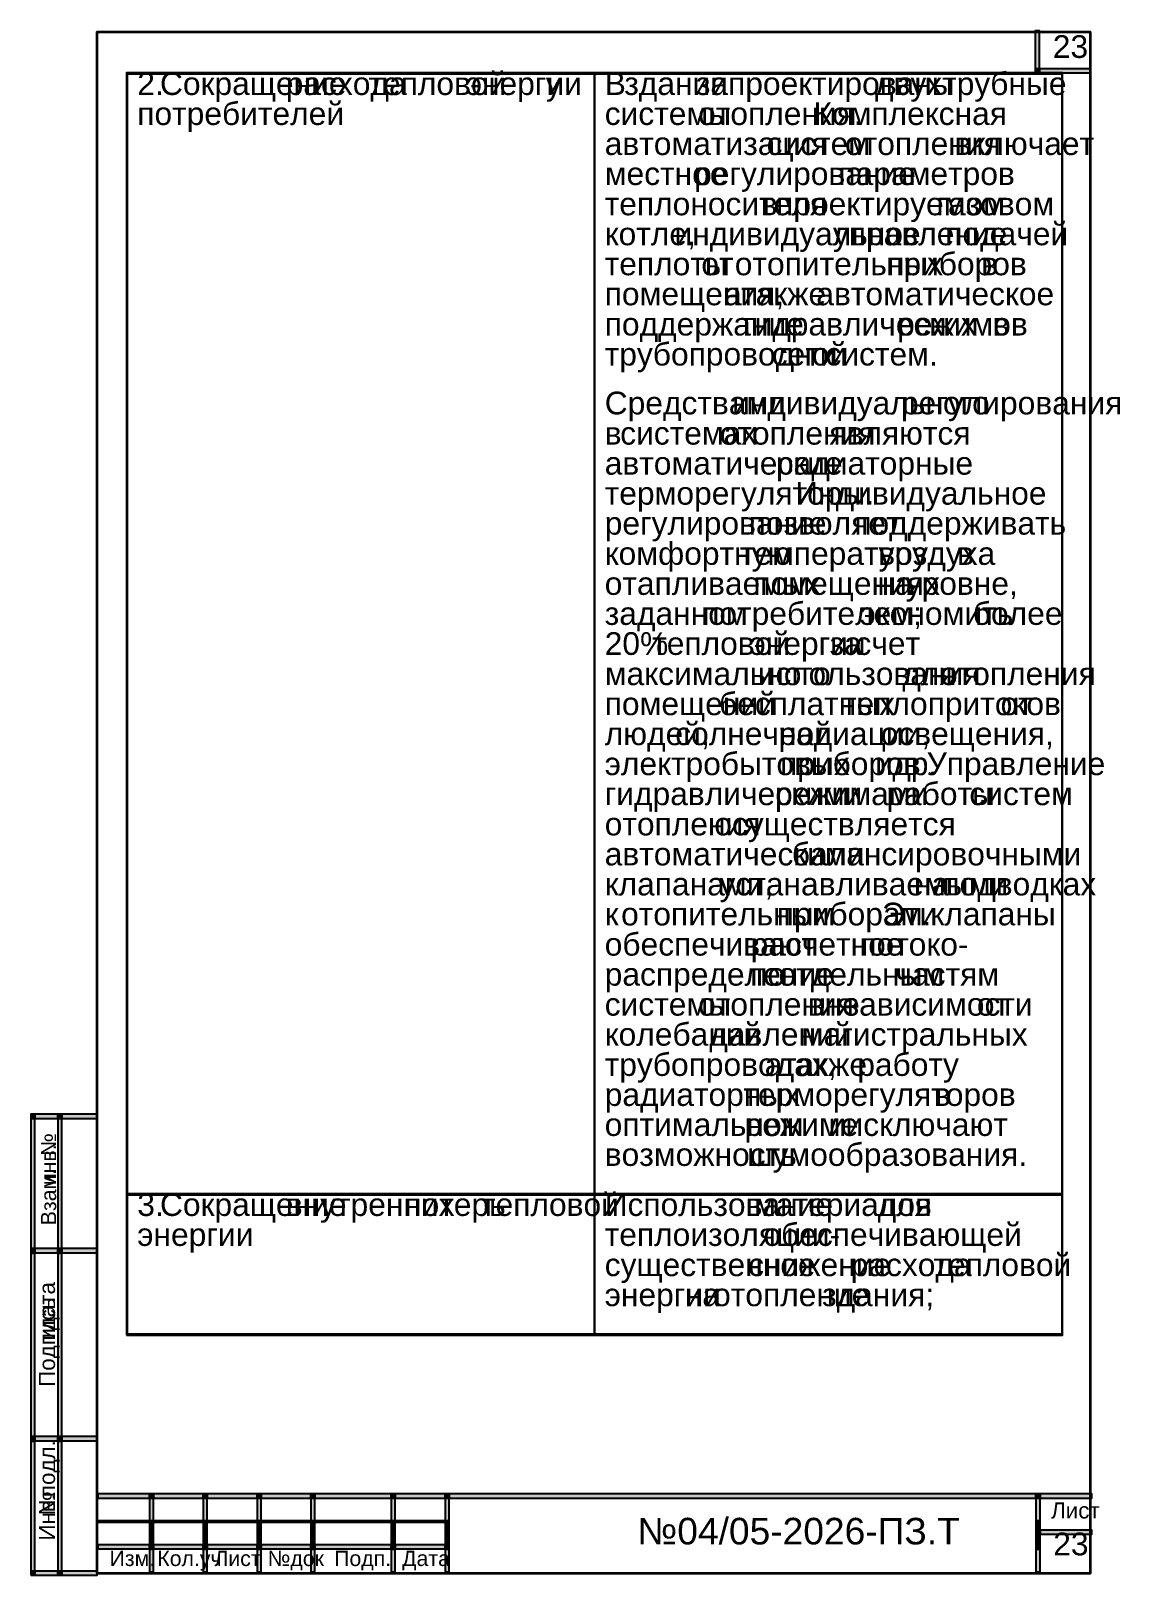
# Model space of a CAD drawing. Extents: x 8 to 21351, y 0 to 420.
# Drawn here: x 6828 to 7030.9, y 4.7 to 292.2 of the extents above; entities that cross this region are included whole.
import ezdxf

# ---------------------------------------------------------------- set-up
doc = ezdxf.new("R2010")
doc.units = 0
doc.layers.add('TEY_REVIEW_AXIS', color=7, linetype='Continuous')
doc.layers.add('TEY_REVIEW_LEADER', color=7, linetype='Continuous')
doc.styles.add('TEYPDFCAD_TEXT', font='arial.ttf')

msp = doc.modelspace()

# ---------------------------------------------------------------- hatches: boundary and pattern name
for points in [[(7015.08, 285.16), (7015.84, 285.16), (7015.84, 292.23), (7015.08, 292.23)], [(7015.08, 284.4), (7015.84, 284.4), (7015.84, 285.16), (7015.08, 285.16)], [(7015.08, 284.4), (7015.84, 284.4), (7015.84, 285.16), (7015.08, 285.16)], [(7015.84, 284.4), (7025.45, 284.4), (7025.45, 285.16), (7015.84, 285.16)], [(6845.87, 284.23), (6846.04, 284.23), (6846.04, 284.4), (6845.87, 284.4)], [(6845.87, 284.23), (6846.04, 284.23), (6846.04, 284.4), (6845.87, 284.4)], [(6845.87, 75.65), (6846.04, 75.65), (6846.04, 284.23), (6845.87, 284.23)], [(6846.04, 284.23), (6932.91, 284.23), (6932.91, 284.4), (6846.04, 284.4)], [(6932.91, 284.23), (6933.08, 284.23), (6933.08, 284.4), (6932.91, 284.4)], [(6932.91, 75.65), (6933.08, 75.65), (6933.08, 284.23), (6932.91, 284.23)], [(6933.08, 284.23), (7019.99, 284.23), (7019.99, 284.4), (6933.08, 284.4)], [(7019.99, 284.23), (7020.16, 284.23), (7020.16, 284.4), (7019.99, 284.4)], [(7019.99, 284.23), (7020.16, 284.23), (7020.16, 284.4), (7019.99, 284.4)], [(7019.99, 75.65), (7020.16, 75.65), (7020.16, 284.23), (7019.99, 284.23)], [(6828.05, 89.66), (6828.81, 89.66), (6828.81, 90.47), (6828.05, 90.47)], [(6828.05, 89.7), (6828.81, 89.7), (6828.81, 90.47), (6828.05, 90.47)], [(6828.05, 65.45), (6828.81, 65.45), (6828.81, 89.66), (6828.05, 89.66)], [(6828.81, 89.7), (6833.04, 89.7), (6833.04, 90.47), (6828.81, 90.47)], [(6833.04, 89.7), (6833.81, 89.7), (6833.81, 90.47), (6833.04, 90.47)], [(6833.04, 89.66), (6833.81, 89.66), (6833.81, 89.7), (6833.04, 89.7)], [(6833.04, 65.45), (6833.81, 65.45), (6833.81, 89.66), (6833.04, 89.66)], [(6833.81, 89.7), (6840.41, 89.7), (6840.41, 90.47), (6833.81, 90.47)], [(6845.87, 75.48), (6846.04, 75.48), (6846.04, 75.65), (6845.87, 75.65)], [(6845.87, 49.53), (6846.04, 49.53), (6846.04, 75.48), (6845.87, 75.48)], [(6846.04, 75.48), (6932.91, 75.48), (6932.91, 75.65), (6846.04, 75.65)], [(6932.91, 75.48), (6933.08, 75.48), (6933.08, 75.65), (6932.91, 75.65)], [(6932.91, 49.53), (6933.08, 49.53), (6933.08, 75.48), (6932.91, 75.48)], [(6933.08, 75.48), (7019.99, 75.48), (7019.99, 75.65), (6933.08, 75.65)], [(7019.99, 75.48), (7020.16, 75.48), (7020.16, 75.65), (7019.99, 75.65)], [(7019.99, 49.53), (7020.16, 49.53), (7020.16, 75.48), (7019.99, 75.48)], [(6828.05, 64.64), (6828.81, 64.64), (6828.81, 65.45), (6828.05, 65.45)], [(6828.05, 30.44), (6828.81, 30.44), (6828.81, 64.64), (6828.05, 64.64)], [(6828.81, 64.69), (6833.04, 64.69), (6833.04, 65.45), (6828.81, 65.45)], [(6833.04, 64.64), (6833.81, 64.64), (6833.81, 65.45), (6833.04, 65.45)], [(6833.04, 30.44), (6833.81, 30.44), (6833.81, 64.64), (6833.04, 64.64)], [(6833.81, 64.69), (6840.41, 64.69), (6840.41, 65.45), (6833.81, 65.45)], [(6845.87, 49.36), (6846.04, 49.36), (6846.04, 49.53), (6845.87, 49.53)], [(6845.87, 49.36), (6846.04, 49.36), (6846.04, 49.53), (6845.87, 49.53)], [(6846.04, 49.36), (6932.91, 49.36), (6932.91, 49.53), (6846.04, 49.53)], [(6932.91, 49.36), (6933.08, 49.36), (6933.08, 49.53), (6932.91, 49.53)], [(6933.08, 49.36), (7019.99, 49.36), (7019.99, 49.53), (6933.08, 49.53)], [(7019.99, 49.36), (7020.16, 49.36), (7020.16, 49.53), (7019.99, 49.53)], [(7019.99, 49.36), (7020.16, 49.36), (7020.16, 49.53), (7019.99, 49.53)], [(6828.05, 29.63), (6828.81, 29.63), (6828.81, 30.44), (6828.05, 30.44)], [(6828.05, 5.42), (6828.81, 5.42), (6828.81, 29.63), (6828.05, 29.63)], [(6828.81, 29.68), (6833.04, 29.68), (6833.04, 30.44), (6828.81, 30.44)], [(6833.04, 29.63), (6833.81, 29.63), (6833.81, 30.44), (6833.04, 30.44)], [(6833.04, 5.42), (6833.81, 5.42), (6833.81, 29.63), (6833.04, 29.63)], [(6833.81, 29.68), (6840.41, 29.68), (6840.41, 30.44), (6833.81, 30.44)], [(6840.54, 19.01), (6850.15, 19.01), (6850.15, 19.77), (6840.54, 19.77)], [(6850.15, 19.01), (6850.91, 19.01), (6850.91, 19.77), (6850.15, 19.77)], [(6850.15, 18.97), (6850.91, 18.97), (6850.91, 19.01), (6850.15, 19.01)], [(6850.15, 14.77), (6850.91, 14.77), (6850.91, 18.97), (6850.15, 18.97)], [(6850.91, 19.01), (6860.14, 19.01), (6860.14, 19.77), (6850.91, 19.77)], [(6860.14, 19.01), (6860.9, 19.01), (6860.9, 19.77), (6860.14, 19.77)], [(6860.14, 18.97), (6860.9, 18.97), (6860.9, 19.01), (6860.14, 19.01)], [(6860.14, 14.77), (6860.9, 14.77), (6860.9, 18.97), (6860.14, 18.97)], [(6860.9, 19.01), (6870.17, 19.01), (6870.17, 19.77), (6860.9, 19.77)], [(6870.17, 19.01), (6870.93, 19.01), (6870.93, 19.77), (6870.17, 19.77)], [(6870.17, 18.97), (6870.93, 18.97), (6870.93, 19.01), (6870.17, 19.01)], [(6870.17, 14.77), (6870.93, 14.77), (6870.93, 18.97), (6870.17, 18.97)], [(6870.93, 19.01), (6880.16, 19.01), (6880.16, 19.77), (6870.93, 19.77)], [(6880.16, 19.01), (6880.92, 19.01), (6880.92, 19.77), (6880.16, 19.77)], [(6880.16, 18.97), (6880.92, 18.97), (6880.92, 19.01), (6880.16, 19.01)], [(6880.16, 14.77), (6880.92, 14.77), (6880.92, 18.97), (6880.16, 18.97)], [(6880.92, 19.01), (6895.15, 19.01), (6895.15, 19.77), (6880.92, 19.77)], [(6895.15, 19.01), (6895.91, 19.01), (6895.91, 19.77), (6895.15, 19.77)], [(6895.15, 18.97), (6895.91, 18.97), (6895.91, 19.01), (6895.15, 19.01)], [(6895.15, 14.77), (6895.91, 14.77), (6895.91, 18.97), (6895.15, 18.97)], [(6895.91, 19.01), (6905.18, 19.01), (6905.18, 19.77), (6895.91, 19.77)], [(6905.18, 19.01), (6905.94, 19.01), (6905.94, 19.77), (6905.18, 19.77)], [(6905.18, 18.97), (6905.94, 18.97), (6905.94, 19.01), (6905.18, 19.01)], [(6905.18, 14.77), (6905.94, 14.77), (6905.94, 18.97), (6905.18, 18.97)], [(6905.94, 19.01), (7015.2, 19.01), (7015.2, 19.77), (6905.94, 19.77)], [(7015.2, 19.01), (7015.97, 19.01), (7015.97, 19.77), (7015.2, 19.77)], [(7015.2, 18.97), (7015.97, 18.97), (7015.97, 19.01), (7015.2, 19.01)], [(7015.2, 14.77), (7015.97, 14.77), (7015.97, 18.97), (7015.2, 18.97)], [(7015.97, 19.01), (7025.58, 19.01), (7025.58, 19.77), (7015.97, 19.77)], [(6840.54, 14.52), (6850.15, 14.52), (6850.15, 14.77), (6840.54, 14.77)], [(6850.15, 13.97), (6850.91, 13.97), (6850.91, 14.77), (6850.15, 14.77)], [(6850.91, 14.52), (6860.14, 14.52), (6860.14, 14.77), (6850.91, 14.77)], [(6860.14, 13.97), (6860.9, 13.97), (6860.9, 14.77), (6860.14, 14.77)], [(6860.9, 14.52), (6870.17, 14.52), (6870.17, 14.77), (6860.9, 14.77)], [(6870.17, 13.97), (6870.93, 13.97), (6870.93, 14.77), (6870.17, 14.77)], [(6870.93, 14.52), (6880.16, 14.52), (6880.16, 14.77), (6870.93, 14.77)], [(6880.16, 13.97), (6880.92, 13.97), (6880.92, 14.77), (6880.16, 14.77)], [(6880.92, 14.52), (6895.15, 14.52), (6895.15, 14.77), (6880.92, 14.77)], [(6895.15, 13.97), (6895.91, 13.97), (6895.91, 14.77), (6895.15, 14.77)], [(6895.91, 14.52), (6905.18, 14.52), (6905.18, 14.77), (6895.91, 14.77)], [(6905.18, 13.97), (6905.94, 13.97), (6905.94, 14.77), (6905.18, 14.77)], [(7015.2, 13.97), (7015.97, 13.97), (7015.97, 14.77), (7015.2, 14.77)], [(6850.15, 13.04), (6850.91, 13.04), (6850.91, 13.97), (6850.15, 13.97)], [(6850.15, 12.23), (6850.91, 12.23), (6850.91, 13.04), (6850.15, 13.04)], [(6850.15, 10.29), (6850.91, 10.29), (6850.91, 12.23), (6850.15, 12.23)], [(6860.14, 13.04), (6860.9, 13.04), (6860.9, 13.97), (6860.14, 13.97)], [(6860.14, 12.23), (6860.9, 12.23), (6860.9, 13.04), (6860.14, 13.04)], [(6860.14, 10.29), (6860.9, 10.29), (6860.9, 12.23), (6860.14, 12.23)], [(6870.17, 13.04), (6870.93, 13.04), (6870.93, 13.97), (6870.17, 13.97)], [(6870.17, 12.23), (6870.93, 12.23), (6870.93, 13.04), (6870.17, 13.04)], [(6870.17, 10.29), (6870.93, 10.29), (6870.93, 12.23), (6870.17, 12.23)], [(6880.16, 13.04), (6880.92, 13.04), (6880.92, 13.97), (6880.16, 13.97)], [(6880.16, 12.23), (6880.92, 12.23), (6880.92, 13.04), (6880.16, 13.04)], [(6880.16, 10.29), (6880.92, 10.29), (6880.92, 12.23), (6880.16, 12.23)], [(6895.15, 13.04), (6895.91, 13.04), (6895.91, 13.97), (6895.15, 13.97)], [(6895.15, 12.23), (6895.91, 12.23), (6895.91, 13.04), (6895.15, 13.04)], [(6895.15, 10.29), (6895.91, 10.29), (6895.91, 12.23), (6895.15, 12.23)], [(6905.18, 13.04), (6905.94, 13.04), (6905.94, 13.97), (6905.18, 13.97)], [(6905.18, 12.23), (6905.94, 12.23), (6905.94, 13.04), (6905.18, 13.04)], [(6905.18, 10.29), (6905.94, 10.29), (6905.94, 12.23), (6905.18, 12.23)], [(7015.2, 13.04), (7015.97, 13.04), (7015.97, 13.97), (7015.2, 13.97)], [(7015.2, 12.23), (7015.97, 12.23), (7015.97, 13.04), (7015.2, 13.04)], [(7015.2, 10.29), (7015.97, 10.29), (7015.97, 12.23), (7015.2, 12.23)], [(7015.97, 12.28), (7025.58, 12.28), (7025.58, 13.04), (7015.97, 13.04)], [(6840.54, 9.52), (6850.15, 9.52), (6850.15, 10.29), (6840.54, 10.29)], [(6850.15, 9.48), (6850.91, 9.48), (6850.91, 10.29), (6850.15, 10.29)], [(6850.15, 5.29), (6850.91, 5.29), (6850.91, 9.48), (6850.15, 9.48)], [(6850.91, 9.52), (6860.14, 9.52), (6860.14, 10.29), (6850.91, 10.29)], [(6860.14, 9.48), (6860.9, 9.48), (6860.9, 10.29), (6860.14, 10.29)], [(6860.14, 5.29), (6860.9, 5.29), (6860.9, 9.48), (6860.14, 9.48)], [(6860.9, 9.52), (6870.17, 9.52), (6870.17, 10.29), (6860.9, 10.29)], [(6870.17, 9.48), (6870.93, 9.48), (6870.93, 10.29), (6870.17, 10.29)], [(6870.17, 5.29), (6870.93, 5.29), (6870.93, 9.48), (6870.17, 9.48)], [(6870.93, 9.52), (6880.16, 9.52), (6880.16, 10.29), (6870.93, 10.29)], [(6880.16, 9.48), (6880.92, 9.48), (6880.92, 10.29), (6880.16, 10.29)], [(6880.16, 5.29), (6880.92, 5.29), (6880.92, 9.48), (6880.16, 9.48)], [(6880.92, 9.52), (6895.15, 9.52), (6895.15, 10.29), (6880.92, 10.29)], [(6895.15, 9.48), (6895.91, 9.48), (6895.91, 10.29), (6895.15, 10.29)], [(6895.15, 5.29), (6895.91, 5.29), (6895.91, 9.48), (6895.15, 9.48)], [(6895.91, 9.52), (6905.18, 9.52), (6905.18, 10.29), (6895.91, 10.29)], [(6905.18, 9.48), (6905.94, 9.48), (6905.94, 10.29), (6905.18, 10.29)], [(6905.18, 5.29), (6905.94, 5.29), (6905.94, 9.48), (6905.18, 9.48)], [(7015.2, 9.48), (7015.97, 9.48), (7015.97, 10.29), (7015.2, 10.29)], [(7015.2, 5.29), (7015.97, 5.29), (7015.97, 9.48), (7015.2, 9.48)], [(6828.05, 4.66), (6828.81, 4.66), (6828.81, 5.42), (6828.05, 5.42)], [(6828.05, 4.66), (6828.81, 4.66), (6828.81, 5.42), (6828.05, 5.42)], [(6828.81, 4.66), (6833.04, 4.66), (6833.04, 5.42), (6828.81, 5.42)], [(6833.04, 4.66), (6833.81, 4.66), (6833.81, 5.42), (6833.04, 5.42)], [(6833.81, 4.66), (6840.41, 4.66), (6840.41, 5.42), (6833.81, 5.42)]]:
    msp.add_hatch(color=256).paths.add_polyline_path(points)

# ---------------------------------------------------------------- linework, layer by layer
for points in [[(7015.08, 285.16), (7015.84, 285.16), (7015.84, 292.23), (7015.08, 292.23)], [(7015.08, 284.4), (7015.84, 284.4), (7015.84, 285.16), (7015.08, 285.16)], [(7015.08, 284.4), (7015.84, 284.4), (7015.84, 285.16), (7015.08, 285.16)], [(7015.84, 284.4), (7025.45, 284.4), (7025.45, 285.16), (7015.84, 285.16)], [(6845.87, 284.23), (6846.04, 284.23), (6846.04, 284.4), (6845.87, 284.4)], [(6845.87, 284.23), (6846.04, 284.23), (6846.04, 284.4), (6845.87, 284.4)], [(6845.87, 75.65), (6846.04, 75.65), (6846.04, 284.23), (6845.87, 284.23)], [(6846.04, 284.23), (6932.91, 284.23), (6932.91, 284.4), (6846.04, 284.4)], [(6932.91, 284.23), (6933.08, 284.23), (6933.08, 284.4), (6932.91, 284.4)], [(6932.91, 75.65), (6933.08, 75.65), (6933.08, 284.23), (6932.91, 284.23)], [(6933.08, 284.23), (7019.99, 284.23), (7019.99, 284.4), (6933.08, 284.4)], [(7019.99, 284.23), (7020.16, 284.23), (7020.16, 284.4), (7019.99, 284.4)], [(7019.99, 284.23), (7020.16, 284.23), (7020.16, 284.4), (7019.99, 284.4)], [(7019.99, 75.65), (7020.16, 75.65), (7020.16, 284.23), (7019.99, 284.23)], [(6828.05, 89.66), (6828.81, 89.66), (6828.81, 90.47), (6828.05, 90.47)], [(6828.05, 89.7), (6828.81, 89.7), (6828.81, 90.47), (6828.05, 90.47)], [(6828.05, 65.45), (6828.81, 65.45), (6828.81, 89.66), (6828.05, 89.66)], [(6828.81, 89.7), (6833.04, 89.7), (6833.04, 90.47), (6828.81, 90.47)], [(6833.04, 89.7), (6833.81, 89.7), (6833.81, 90.47), (6833.04, 90.47)], [(6833.04, 89.66), (6833.81, 89.66), (6833.81, 89.7), (6833.04, 89.7)], [(6833.04, 65.45), (6833.81, 65.45), (6833.81, 89.66), (6833.04, 89.66)], [(6833.81, 89.7), (6840.41, 89.7), (6840.41, 90.47), (6833.81, 90.47)], [(6845.87, 75.48), (6846.04, 75.48), (6846.04, 75.65), (6845.87, 75.65)], [(6845.87, 49.53), (6846.04, 49.53), (6846.04, 75.48), (6845.87, 75.48)], [(6846.04, 75.48), (6932.91, 75.48), (6932.91, 75.65), (6846.04, 75.65)], [(6932.91, 75.48), (6933.08, 75.48), (6933.08, 75.65), (6932.91, 75.65)], [(6932.91, 49.53), (6933.08, 49.53), (6933.08, 75.48), (6932.91, 75.48)], [(6933.08, 75.48), (7019.99, 75.48), (7019.99, 75.65), (6933.08, 75.65)], [(7019.99, 75.48), (7020.16, 75.48), (7020.16, 75.65), (7019.99, 75.65)], [(7019.99, 49.53), (7020.16, 49.53), (7020.16, 75.48), (7019.99, 75.48)], [(6828.05, 64.64), (6828.81, 64.64), (6828.81, 65.45), (6828.05, 65.45)], [(6828.05, 30.44), (6828.81, 30.44), (6828.81, 64.64), (6828.05, 64.64)], [(6828.81, 64.69), (6833.04, 64.69), (6833.04, 65.45), (6828.81, 65.45)], [(6833.04, 64.64), (6833.81, 64.64), (6833.81, 65.45), (6833.04, 65.45)], [(6833.04, 30.44), (6833.81, 30.44), (6833.81, 64.64), (6833.04, 64.64)], [(6833.81, 64.69), (6840.41, 64.69), (6840.41, 65.45), (6833.81, 65.45)], [(6845.87, 49.36), (6846.04, 49.36), (6846.04, 49.53), (6845.87, 49.53)], [(6845.87, 49.36), (6846.04, 49.36), (6846.04, 49.53), (6845.87, 49.53)], [(6846.04, 49.36), (6932.91, 49.36), (6932.91, 49.53), (6846.04, 49.53)], [(6932.91, 49.36), (6933.08, 49.36), (6933.08, 49.53), (6932.91, 49.53)], [(6933.08, 49.36), (7019.99, 49.36), (7019.99, 49.53), (6933.08, 49.53)], [(7019.99, 49.36), (7020.16, 49.36), (7020.16, 49.53), (7019.99, 49.53)], [(7019.99, 49.36), (7020.16, 49.36), (7020.16, 49.53), (7019.99, 49.53)], [(6828.05, 29.63), (6828.81, 29.63), (6828.81, 30.44), (6828.05, 30.44)], [(6828.05, 5.42), (6828.81, 5.42), (6828.81, 29.63), (6828.05, 29.63)], [(6828.81, 29.68), (6833.04, 29.68), (6833.04, 30.44), (6828.81, 30.44)], [(6833.04, 29.63), (6833.81, 29.63), (6833.81, 30.44), (6833.04, 30.44)], [(6833.04, 5.42), (6833.81, 5.42), (6833.81, 29.63), (6833.04, 29.63)], [(6833.81, 29.68), (6840.41, 29.68), (6840.41, 30.44), (6833.81, 30.44)], [(6840.54, 19.01), (6850.15, 19.01), (6850.15, 19.77), (6840.54, 19.77)], [(6850.15, 19.01), (6850.91, 19.01), (6850.91, 19.77), (6850.15, 19.77)], [(6850.15, 18.97), (6850.91, 18.97), (6850.91, 19.01), (6850.15, 19.01)], [(6850.15, 14.77), (6850.91, 14.77), (6850.91, 18.97), (6850.15, 18.97)], [(6850.91, 19.01), (6860.14, 19.01), (6860.14, 19.77), (6850.91, 19.77)], [(6860.14, 19.01), (6860.9, 19.01), (6860.9, 19.77), (6860.14, 19.77)], [(6860.14, 18.97), (6860.9, 18.97), (6860.9, 19.01), (6860.14, 19.01)], [(6860.14, 14.77), (6860.9, 14.77), (6860.9, 18.97), (6860.14, 18.97)], [(6860.9, 19.01), (6870.17, 19.01), (6870.17, 19.77), (6860.9, 19.77)], [(6870.17, 19.01), (6870.93, 19.01), (6870.93, 19.77), (6870.17, 19.77)], [(6870.17, 18.97), (6870.93, 18.97), (6870.93, 19.01), (6870.17, 19.01)], [(6870.17, 14.77), (6870.93, 14.77), (6870.93, 18.97), (6870.17, 18.97)], [(6870.93, 19.01), (6880.16, 19.01), (6880.16, 19.77), (6870.93, 19.77)], [(6880.16, 19.01), (6880.92, 19.01), (6880.92, 19.77), (6880.16, 19.77)], [(6880.16, 18.97), (6880.92, 18.97), (6880.92, 19.01), (6880.16, 19.01)], [(6880.16, 14.77), (6880.92, 14.77), (6880.92, 18.97), (6880.16, 18.97)], [(6880.92, 19.01), (6895.15, 19.01), (6895.15, 19.77), (6880.92, 19.77)], [(6895.15, 19.01), (6895.91, 19.01), (6895.91, 19.77), (6895.15, 19.77)], [(6895.15, 18.97), (6895.91, 18.97), (6895.91, 19.01), (6895.15, 19.01)], [(6895.15, 14.77), (6895.91, 14.77), (6895.91, 18.97), (6895.15, 18.97)], [(6895.91, 19.01), (6905.18, 19.01), (6905.18, 19.77), (6895.91, 19.77)], [(6905.18, 19.01), (6905.94, 19.01), (6905.94, 19.77), (6905.18, 19.77)], [(6905.18, 18.97), (6905.94, 18.97), (6905.94, 19.01), (6905.18, 19.01)], [(6905.18, 14.77), (6905.94, 14.77), (6905.94, 18.97), (6905.18, 18.97)], [(6905.94, 19.01), (7015.2, 19.01), (7015.2, 19.77), (6905.94, 19.77)], [(7015.2, 19.01), (7015.97, 19.01), (7015.97, 19.77), (7015.2, 19.77)], [(7015.2, 18.97), (7015.97, 18.97), (7015.97, 19.01), (7015.2, 19.01)], [(7015.2, 14.77), (7015.97, 14.77), (7015.97, 18.97), (7015.2, 18.97)], [(7015.97, 19.01), (7025.58, 19.01), (7025.58, 19.77), (7015.97, 19.77)], [(6840.54, 14.52), (6850.15, 14.52), (6850.15, 14.77), (6840.54, 14.77)], [(6850.15, 13.97), (6850.91, 13.97), (6850.91, 14.77), (6850.15, 14.77)], [(6850.91, 14.52), (6860.14, 14.52), (6860.14, 14.77), (6850.91, 14.77)], [(6860.14, 13.97), (6860.9, 13.97), (6860.9, 14.77), (6860.14, 14.77)], [(6860.9, 14.52), (6870.17, 14.52), (6870.17, 14.77), (6860.9, 14.77)], [(6870.17, 13.97), (6870.93, 13.97), (6870.93, 14.77), (6870.17, 14.77)], [(6870.93, 14.52), (6880.16, 14.52), (6880.16, 14.77), (6870.93, 14.77)], [(6880.16, 13.97), (6880.92, 13.97), (6880.92, 14.77), (6880.16, 14.77)], [(6880.92, 14.52), (6895.15, 14.52), (6895.15, 14.77), (6880.92, 14.77)], [(6895.15, 13.97), (6895.91, 13.97), (6895.91, 14.77), (6895.15, 14.77)], [(6895.91, 14.52), (6905.18, 14.52), (6905.18, 14.77), (6895.91, 14.77)], [(6905.18, 13.97), (6905.94, 13.97), (6905.94, 14.77), (6905.18, 14.77)], [(7015.2, 13.97), (7015.97, 13.97), (7015.97, 14.77), (7015.2, 14.77)], [(6850.15, 13.04), (6850.91, 13.04), (6850.91, 13.97), (6850.15, 13.97)], [(6850.15, 12.23), (6850.91, 12.23), (6850.91, 13.04), (6850.15, 13.04)], [(6850.15, 10.29), (6850.91, 10.29), (6850.91, 12.23), (6850.15, 12.23)], [(6860.14, 13.04), (6860.9, 13.04), (6860.9, 13.97), (6860.14, 13.97)], [(6860.14, 12.23), (6860.9, 12.23), (6860.9, 13.04), (6860.14, 13.04)], [(6860.14, 10.29), (6860.9, 10.29), (6860.9, 12.23), (6860.14, 12.23)], [(6870.17, 13.04), (6870.93, 13.04), (6870.93, 13.97), (6870.17, 13.97)], [(6870.17, 12.23), (6870.93, 12.23), (6870.93, 13.04), (6870.17, 13.04)], [(6870.17, 10.29), (6870.93, 10.29), (6870.93, 12.23), (6870.17, 12.23)], [(6880.16, 13.04), (6880.92, 13.04), (6880.92, 13.97), (6880.16, 13.97)], [(6880.16, 12.23), (6880.92, 12.23), (6880.92, 13.04), (6880.16, 13.04)], [(6880.16, 10.29), (6880.92, 10.29), (6880.92, 12.23), (6880.16, 12.23)], [(6895.15, 13.04), (6895.91, 13.04), (6895.91, 13.97), (6895.15, 13.97)], [(6895.15, 12.23), (6895.91, 12.23), (6895.91, 13.04), (6895.15, 13.04)], [(6895.15, 10.29), (6895.91, 10.29), (6895.91, 12.23), (6895.15, 12.23)], [(6905.18, 13.04), (6905.94, 13.04), (6905.94, 13.97), (6905.18, 13.97)], [(6905.18, 12.23), (6905.94, 12.23), (6905.94, 13.04), (6905.18, 13.04)], [(6905.18, 10.29), (6905.94, 10.29), (6905.94, 12.23), (6905.18, 12.23)], [(7015.2, 13.04), (7015.97, 13.04), (7015.97, 13.97), (7015.2, 13.97)], [(7015.2, 12.23), (7015.97, 12.23), (7015.97, 13.04), (7015.2, 13.04)], [(7015.2, 10.29), (7015.97, 10.29), (7015.97, 12.23), (7015.2, 12.23)], [(7015.97, 12.28), (7025.58, 12.28), (7025.58, 13.04), (7015.97, 13.04)], [(6840.54, 9.52), (6850.15, 9.52), (6850.15, 10.29), (6840.54, 10.29)], [(6850.15, 9.48), (6850.91, 9.48), (6850.91, 10.29), (6850.15, 10.29)], [(6850.15, 5.29), (6850.91, 5.29), (6850.91, 9.48), (6850.15, 9.48)], [(6850.91, 9.52), (6860.14, 9.52), (6860.14, 10.29), (6850.91, 10.29)], [(6860.14, 9.48), (6860.9, 9.48), (6860.9, 10.29), (6860.14, 10.29)], [(6860.14, 5.29), (6860.9, 5.29), (6860.9, 9.48), (6860.14, 9.48)], [(6860.9, 9.52), (6870.17, 9.52), (6870.17, 10.29), (6860.9, 10.29)], [(6870.17, 9.48), (6870.93, 9.48), (6870.93, 10.29), (6870.17, 10.29)], [(6870.17, 5.29), (6870.93, 5.29), (6870.93, 9.48), (6870.17, 9.48)], [(6870.93, 9.52), (6880.16, 9.52), (6880.16, 10.29), (6870.93, 10.29)], [(6880.16, 9.48), (6880.92, 9.48), (6880.92, 10.29), (6880.16, 10.29)], [(6880.16, 5.29), (6880.92, 5.29), (6880.92, 9.48), (6880.16, 9.48)], [(6880.92, 9.52), (6895.15, 9.52), (6895.15, 10.29), (6880.92, 10.29)], [(6895.15, 9.48), (6895.91, 9.48), (6895.91, 10.29), (6895.15, 10.29)], [(6895.15, 5.29), (6895.91, 5.29), (6895.91, 9.48), (6895.15, 9.48)], [(6895.91, 9.52), (6905.18, 9.52), (6905.18, 10.29), (6895.91, 10.29)], [(6905.18, 9.48), (6905.94, 9.48), (6905.94, 10.29), (6905.18, 10.29)], [(6905.18, 5.29), (6905.94, 5.29), (6905.94, 9.48), (6905.18, 9.48)], [(7015.2, 9.48), (7015.97, 9.48), (7015.97, 10.29), (7015.2, 10.29)], [(7015.2, 5.29), (7015.97, 5.29), (7015.97, 9.48), (7015.2, 9.48)], [(6828.05, 4.66), (6828.81, 4.66), (6828.81, 5.42), (6828.05, 5.42)], [(6828.05, 4.66), (6828.81, 4.66), (6828.81, 5.42), (6828.05, 5.42)], [(6828.81, 4.66), (6833.04, 4.66), (6833.04, 5.42), (6828.81, 5.42)], [(6833.04, 4.66), (6833.81, 4.66), (6833.81, 5.42), (6833.04, 5.42)], [(6833.81, 4.66), (6840.41, 4.66), (6840.41, 5.42), (6833.81, 5.42)]]:
    msp.add_lwpolyline(points, close=True)
at = {"layer": 'TEY_REVIEW_AXIS', "lineweight": 35}
msp.add_lwpolyline([(6840.35, 5), (7025.34, 5), (7025.34, 292), (6840.35, 292)], close=True, dxfattribs=at)

# ---------------------------------------------------------------- texts
at = {"color": 7, "style": 'TEYPDFCAD_TEXT'}
for s, height, p in [('тепловой', 4.233, (6890.91, 280.29)), ('двухтрубные', 4.2333, (6985.23, 280.29)), ('Сокращение', 4.233, (6852.09, 280.29)), ('расхода', 4.233, (6875.5, 280.29)), ('энергии', 4.233, (6909.03, 280.29)), ('у', 4.23, (6923.93, 280.29)), ('В', 4.23, (6934.9, 280.29)), ('здании', 4.233, (6938.54, 280.29)), ('запроектированы', 4.2333, (6951.87, 280.29)), ('потребителей', 4.2333, (6847.86, 274.7)), ('системы', 4.233, (6934.9, 274.7)), ('отопления.', 4.233, (6952.3, 274.7)), ('Комплексная', 4.2333, (6973.76, 274.7)), ('автоматизация', 4.2333, (6934.9, 269.11)), ('систем', 4.233, (6965.04, 269.11)), ('отопления', 4.233, (6979.65, 269.11)), ('включает', 4.233, (7000.05, 269.11)), ('местное', 4.233, (6934.9, 263.52)), ('регулирование', 4.2333, (6951.54, 263.52)), ('параметров', 4.233, (6978.42, 263.52)), ('теплоносителя', 4.2333, (6934.9, 257.89)), ('в', 4.23, (6963.94, 257.89)), ('проектируемом', 4.2333, (6966.82, 257.89)), ('газовом', 4.233, (6996.66, 257.89)), ('подачей', 4.233, (6998.31, 252.31)), ('котле,', 4.233, (6934.9, 252.31)), ('индивидуальное', 4.2333, (6947.89, 252.31)), ('управление', 4.233, (6977.4, 252.31)), ('приборов', 4.233, (6987.31, 246.72)), ('теплоты', 4.233, (6934.9, 246.72)), ('от', 4.233, (6952.89, 246.72)), ('отопительных', 4.2333, (6959.12, 246.72)), ('в', 4.23, (7005.01, 246.72)), ('помещения,', 4.233, (6934.9, 241.13)), ('а', 4.23, (6957.12, 241.13)), ('также', 4.233, (6960.3, 241.13)), ('автоматическое', 4.2333, (6974.31, 241.13)), ('поддержание', 4.2333, (6934.9, 235.5)), ('гидравлических', 4.2333, (6960.64, 235.5)), ('режимов', 4.233, (6989.34, 235.5)), ('в', 4.23, (7007.12, 235.5)), ('трубопроводной', 4.2333, (6934.9, 229.91)), ('сети', 4.233, (6966.01, 229.91)), ('систем.', 4.233, (6976, 229.91)), ('Средствами', 4.233, (6934.9, 220.81)), ('индивидуального', 4.2333, (6958.61, 220.81)), ('регулирования', 4.2333, (6990.06, 220.81)), ('в', 4.23, (6934.9, 215.18)), ('системах', 4.233, (6937.78, 215.18)), ('отопления', 4.233, (6956.32, 215.18)), ('являются', 4.233, (6976.72, 215.18)), ('автоматические', 4.2333, (6934.9, 209.59)), ('радиаторные', 4.2333, (6966.78, 209.59)), ('терморегуляторы.', 4.2333, (6934.9, 204)), ('Индивидуальное', 4.2333, (6970.38, 204)), ('регулирование', 4.2333, (6934.9, 198.42)), ('позволяет', 4.233, (6961.7, 198.42)), ('поддерживать', 4.2333, (6981.38, 198.42)), ('комфортную', 4.233, (6934.9, 192.79)), ('температуру', 4.2333, (6960.05, 192.79)), ('воздуха', 4.233, (6985.83, 192.79)), ('в', 4.23, (7000.51, 192.79)), ('отапливаемых', 4.2333, (6934.9, 187.2)), ('помещениях', 4.233, (6962.59, 187.2)), ('на', 4.233, (6985.66, 187.2)), ('уровне,', 4.233, (6990.95, 187.2)), ('заданном', 4.233, (6934.9, 181.61)), ('потребителем;', 4.2333, (6953.06, 181.61)), ('экономить', 4.233, (6982.36, 181.61)), ('более', 4.233, (7003.44, 181.61)), ('20%', 4.233, (6934.9, 176.02)), ('тепловой', 4.233, (6943.75, 176.02)), ('энергии', 4.233, (6961.87, 176.02)), ('за', 4.233, (6976.77, 176.02)), ('счет', 4.233, (6981.59, 176.02)), ('максимального', 4.2333, (6934.9, 170.39)), ('использования', 4.2333, (6963.39, 170.39)), ('для', 4.233, (6990.31, 170.39)), ('отопления', 4.233, (6997.34, 170.39)), ('помещений', 4.233, (6934.9, 164.8)), ('бесплатных', 4.233, (6956.19, 164.8)), ('теплопритоков', 4.2333, (6979.1, 164.8)), ('от', 4.233, (7008.6, 164.8)), ('людей,', 4.233, (6934.9, 159.22)), ('солнечной', 4.233, (6948.02, 159.22)), ('радиации,', 4.233, (6967.24, 159.22)), ('освещения,', 4.233, (6986.29, 159.22)), ('электробытовых', 4.2333, (6934.9, 153.63)), ('приборов', 4.233, (6967.54, 153.63)), ('и', 4.23, (6985.28, 153.63)), ('др.', 4.233, (6988.45, 153.63)), ('Управление', 4.233, (6994.84, 153.63)), ('работы', 4.233, (6987.35, 148.04)), ('гидравлическими', 4.2333, (6934.9, 148.04)), ('режимами', 4.233, (6966.61, 148.04)), ('систем', 4.233, (7002.8, 148.04)), ('отопления', 4.233, (6934.9, 142.41)), ('осуществляется', 4.2333, (6955.3, 142.41)), ('балансировочными', 4.2333, (6969.74, 136.82)), ('автоматическими', 4.2333, (6934.9, 136.82)), ('клапанами,', 4.233, (6934.9, 131.23)), ('устанавливаемыми', 4.2333, (6956.28, 131.23)), ('на', 4.233, (6992.47, 131.23)), ('подводках', 4.233, (6997.77, 131.23)), ('приборам.', 4.233, (6966.95, 125.65)), ('Эти', 4.233, (6986.55, 125.65)), ('к', 4.23, (6934.9, 125.65)), ('отопительным', 4.2333, (6937.95, 125.65)), ('клапаны', 4.233, (6995.56, 125.65)), ('обеспечивают', 4.2333, (6934.9, 120.02)), ('расчетное', 4.233, (6962.08, 120.02)), ('потоко-', 4.233, (6982.31, 120.02)), ('распределение', 4.2333, (6934.9, 114.43)), ('по', 4.233, (6961.99, 114.43)), ('отдельным', 4.233, (6967.28, 114.43)), ('частям', 4.233, (6989.04, 114.43)), ('системы', 4.233, (6934.9, 108.84)), ('отопления', 4.233, (6952.3, 108.84)), ('вне', 4.233, (6972.7, 108.84)), ('зависимости', 4.2333, (6979.56, 108.84)), ('от', 4.233, (7004.2, 108.84)), ('колебаний', 4.233, (6934.9, 103.25)), ('давлений', 4.233, (6954.37, 103.25)), ('магистральных', 4.2333, (6971.6, 103.25)), ('трубопроводах,', 4.2333, (6934.9, 97.62)), ('а', 4.23, (6964.7, 97.62)), ('также', 4.233, (6967.92, 97.62)), ('работу', 4.233, (6981.93, 97.62)), ('радиаторных', 4.2333, (6934.9, 92.03)), ('терморегуляторов', 4.2333, (6960.72, 92.03)), ('в', 4.23, (6996.2, 92.03)), ('оптимальном', 4.2333, (6934.9, 86.44)), ('режиме', 4.233, (6960.94, 86.44)), ('и', 4.23, (6976.56, 86.44)), ('исключают', 4.233, (6979.73, 86.44)), ('возможность', 4.2333, (6934.9, 80.86)), ('шумообразования.', 4.2333, (6961.4, 80.86)), ('3.', 4.233, (6847.86, 71.54)), ('Сокращение', 4.233, (6852.09, 71.54)), ('внутренних', 4.233, (6875.5, 71.54)), ('потерь', 4.233, (6897.6, 71.54)), ('тепловой', 4.233, (6911.87, 71.54)), ('Использование', 4.2333, (6934.9, 71.54)), ('материалов', 4.233, (6962.71, 71.54)), ('для', 4.233, (6985.7, 71.54)), ('энергии', 4.233, (6847.86, 65.96)), ('теплоизоляции-', 4.2333, (6934.9, 65.96)), ('обеспечивающей', 4.2333, (6964.45, 65.96)), ('существенное', 4.2333, (6934.9, 60.33)), ('снижение', 4.233, (6961.61, 60.33)), ('расхода', 4.233, (6980.7, 60.33)), ('тепловой', 4.233, (6996.11, 60.33)), ('энергии', 4.233, (6934.9, 54.74)), ('на', 4.233, (6949.8, 54.74)), ('отопление', 4.233, (6955.09, 54.74)), ('здания;', 4.233, (6975.37, 54.74)), ('Лист', 2.988, (7018, 15.2)), ('№04/05-2026-ПЗ.Т', 4.953, (6940.99, 10.37)), ('Кол.уч', 2.836, (6851.59, 6.35)), ('Лист', 2.836, (6862.21, 6.35)), ('№док', 2.836, (6872.12, 6.35)), ('Подп.', 2.836, (6884.52, 6.35)), ('Дата', 2.836, (6897.18, 6.35))]:
    msp.add_text(s, height=height, dxfattribs=at).set_placement(p)
for s, height, p in [('№', 2.84, (6832.75, 82.72)), ('инв.', 2.836, (6832.75, 77.26)), ('Взам.', 2.836, (6832.75, 69.81)), ('дата', 2.988, (6832.54, 50.24)), ('Подпись', 2.988, (6832.54, 39.71)), ('и', 2.99, (6832.54, 48.34)), ('подл.', 2.988, (6832.54, 19.18)), ('№', 2.99, (6832.54, 15.79)), ('Инв.', 2.988, (6832.54, 11.09))]:
    msp.add_text(s, height=height, rotation=90, dxfattribs=at).set_placement(p)
at = {"layer": 'TEY_REVIEW_LEADER', "color": 7, "style": 'TEYPDFCAD_TEXT'}
for s, height, p in [('23', 4.233, (7018.34, 287.19)), ('2.', 4.233, (6847.86, 280.29)), ('23', 4.233, (7018.42, 8.34)), ('Изм.', 2.836, (6842.7, 6.35))]:
    msp.add_text(s, height=height, dxfattribs=at).set_placement(p)

doc.saveas('drawing.dxf')
